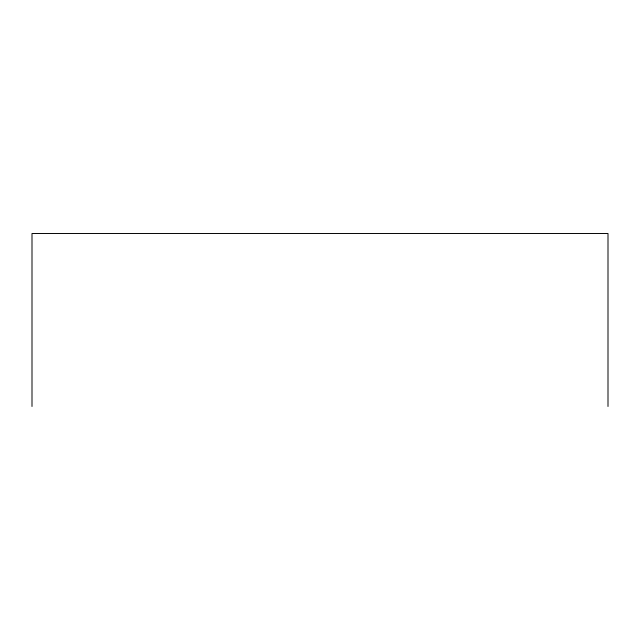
<?xml version="1.0" encoding="UTF-8"?>
<svg xmlns="http://www.w3.org/2000/svg" width="640" height="640" viewBox="0 0 640 640"><rect width="100%" height="100%" fill="white"/><g stroke="black" fill="none" stroke-linecap="round" stroke-linejoin="round"><path stroke-width="0.96" d="M608 406.48L608 233.52L32 233.52L32 406.48"/></g></svg>
